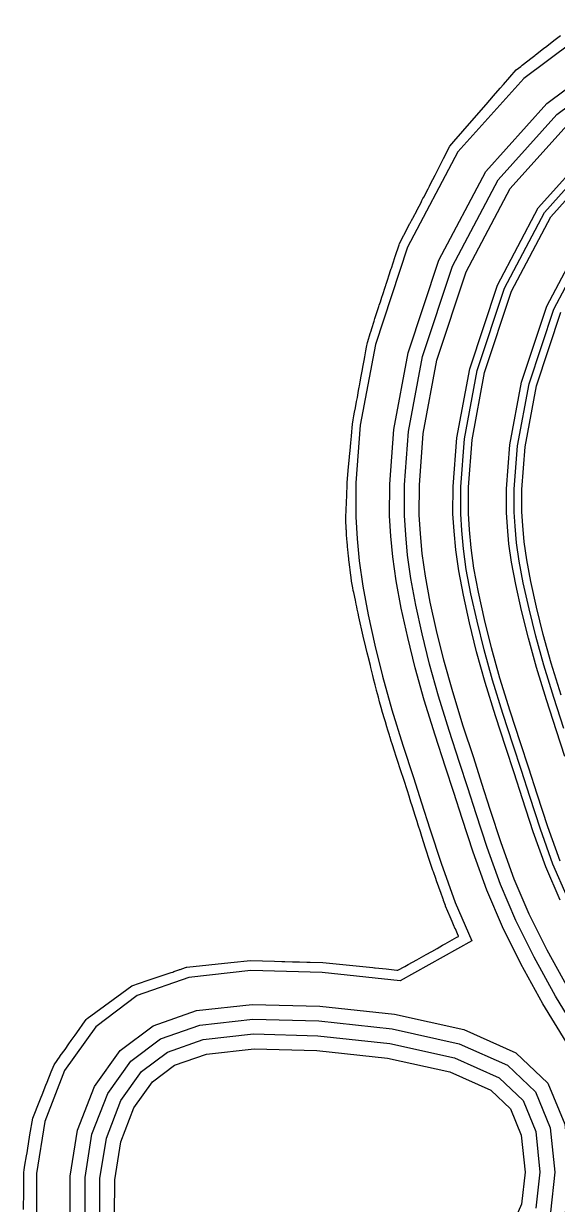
# Model space of a CAD drawing. Extents: x 310187 to 312228, y 6607198 to 6609795.
# Drawn here: x 311449.8 to 311576.1, y 6609290.8 to 6609570.5 of the extents above; entities that cross this region are included whole.
import ezdxf

# ---------------------------------------------------------------- set-up
doc = ezdxf.new("R2010")
doc.units = 0

msp = doc.modelspace()

# ---------------------------------------------------------------- linework, layer by layer
at = {"layer": 'CASTLEHILL', "color": 4}
for points in [[(311585.568, 6609570.466, 420), (311568.161, 6609557.473, 420), (311552.535, 6609540.065, 420), (311540.651, 6609517.551, 420), (311533.023, 6609494.478, 420), (311529.444, 6609475.335, 420), (311528.43, 6609461.729, 420), (311528.382, 6609453.644, 420), (311528.728, 6609448.428, 420), (311529.218, 6609443.247, 420), (311530.025, 6609437.219, 420), (311531.307, 6609430.433, 420), (311532.91, 6609423.277, 420), (311534.728, 6609415.883, 420), (311536.923, 6609407.954, 420), (311539.532, 6609399.54, 420), (311542.013, 6609391.921, 420), (311543.958, 6609385.925, 420), (311545.935, 6609379.757, 420), (311548.591, 6609371.613, 420), (311551.927, 6609362.344, 420), (311555.812, 6609353.232, 420), (311538.872, 6609343.738, 420), (311520.45, 6609345.745, 420), (311503.561, 6609346.197, 420), (311488.888, 6609344.581, 420), (311476.643, 6609340.254, 420), (311466.837, 6609332.892, 420), (311459.485, 6609322.55, 420), (311454.799, 6609310.46, 420), (311452.833, 6609298.105, 420), (311452.813, 6609286.783, 420)], [(311578.687, 6609341.852, 410), (311573.666, 6609350.989, 410), (311569.444, 6609359.51, 410), (311565.897, 6609367.831, 410), (311562.783, 6609376.481, 410), (311560.209, 6609384.371, 410), (311558.236, 6609390.529, 410), (311556.28, 6609396.558, 410), (311553.829, 6609404.085, 410), (311551.32, 6609412.177, 410), (311549.245, 6609419.676, 410), (311547.515, 6609426.709, 410), (311546.001, 6609433.465, 410), (311544.842, 6609439.608, 410), (311544.126, 6609444.951, 410), (311543.683, 6609449.632, 410), (311543.387, 6609454.096, 410), (311543.429, 6609461.126, 410), (311544.343, 6609473.393, 410), (311547.584, 6609490.728, 410), (311554.502, 6609511.654, 410), (311564.937, 6609531.423, 410), (311578.329, 6609546.343, 410)], [(311576.735, 6609372.088, 400), (311573.794, 6609380.257, 400), (311571.285, 6609387.952, 400), (311569.315, 6609394.101, 400), (311567.35, 6609400.156, 400), (311564.923, 6609407.61, 400), (311562.49, 6609415.454, 400), (311560.507, 6609422.619, 400), (311558.846, 6609429.372, 400), (311557.402, 6609435.818, 400), (311556.337, 6609441.461, 400), (311555.693, 6609446.273, 400), (311555.286, 6609450.566, 400), (311555.029, 6609454.446, 400), (311555.066, 6609460.659, 400), (311555.903, 6609471.887, 400), (311558.881, 6609487.819, 400), (311565.249, 6609507.079, 400), (311574.56, 6609524.718, 400), (311586.218, 6609537.707, 400)], [(311576.969, 6609411.439, 390), (311574.62, 6609419.013, 390), (311572.738, 6609425.815, 390), (311571.152, 6609432.263, 390), (311569.783, 6609438.372, 390), (311568.82, 6609443.473, 390), (311568.253, 6609447.708, 390), (311567.886, 6609451.58, 390), (311567.671, 6609454.827, 390), (311567.703, 6609460.151, 390), (311568.455, 6609470.251, 390), (311571.149, 6609484.659, 390), (311576.919, 6609502.111, 390)], [(311471.319, 6609287.997, 405), (311471.334, 6609296.626, 405), (311472.763, 6609305.608, 405), (311475.903, 6609313.71, 405), (311480.25, 6609319.824, 405), (311485.483, 6609323.753, 405), (311493.038, 6609326.423, 405), (311504.33, 6609327.666, 405), (311519.199, 6609327.269, 405), (311535.853, 6609325.455, 405), (311550.616, 6609322.172, 405), (311560.304, 6609317.853, 405), (311565.005, 6609313.405, 405), (311567.556, 6609307.214, 405), (311568.452, 6609298.479, 405), (311567.606, 6609290.826, 405), (311564.983, 6609284.83, 405)]]:
    msp.add_polyline3d(points, dxfattribs=at)
at = {"layer": 'CASTLEHILL', "color": 7}
msp.add_polyline3d([(311449.792, 6609289.577, 424.322), (311449.796, 6609290.957, 424.32), (311449.8, 6609292.549, 424.318), (311449.803, 6609293.208, 424.316), (311449.806, 6609294.065, 424.312), (311449.809, 6609295.145, 424.311), (311449.813, 6609296.26, 424.309), (311449.82, 6609298.069, 424.302), (311449.821, 6609298.346, 424.302), (311449.928, 6609299.008, 424.299), (311450.106, 6609300.095, 424.292), (311450.464, 6609302.281, 424.278), (311450.588, 6609303.048, 424.275), (311450.762, 6609304.103, 424.267), (311450.934, 6609305.145, 424.258), (311451.289, 6609307.291, 424.239), (311451.946, 6609311.231, 424.197), (311452.738, 6609313.226, 424.173), (311452.825, 6609313.446, 424.17), (311453.915, 6609316.189, 424.133), (311454.153, 6609316.792, 424.128), (311455.061, 6609319.074, 424.097), (311455.344, 6609319.792, 424.09), (311456.291, 6609322.169, 424.056), (311456.98, 6609323.899, 424.032), (311458.418, 6609325.885, 424), (311458.47, 6609325.957, 424), (311459.583, 6609327.523, 424), (311460.522, 6609328.844, 424), (311461.077, 6609329.624, 424), (311462.003, 6609330.926, 424), (311462.954, 6609332.264, 424), (311463.836, 6609333.505, 424), (311464.625, 6609334.615, 424), (311464.809, 6609334.868, 423.995), (311473.023, 6609340.866, 423.803), (311475.389, 6609342.594, 423.748), (311479.012, 6609343.814, 423.666), (311481.405, 6609344.612, 423.602), (311484.704, 6609345.715, 423.517), (311485.008, 6609345.816, 423.509), (311485.11, 6609345.851, 423.507), (311485.37, 6609345.937, 423.5), (311486.534, 6609346.349, 423.5), (311486.7, 6609346.407, 423.5), (311486.835, 6609346.455, 423.5), (311488.063, 6609346.889, 423.5), (311488.339, 6609346.986, 423.5), (311488.369, 6609346.99, 423.5), (311498.839, 6609348.089, 423.425), (311503.463, 6609348.575, 423.392), (311509.182, 6609348.398, 423.358), (311510.865, 6609348.353, 423.357), (311511.618, 6609348.333, 423.358), (311513.436, 6609348.285, 423.358), (311515.059, 6609348.241, 423.357), (311515.103, 6609348.239, 423.357), (311516.797, 6609348.193, 423.356), (311517.587, 6609348.174, 423.358), (311520.61, 6609348.112, 423.385), (311532.392, 6609346.909, 423.5), (311532.832, 6609346.861, 423.5), (311532.999, 6609346.843, 423.5), (311535.552, 6609346.565, 423.5), (311538.095, 6609346.288, 423.5), (311538.358, 6609346.259, 423.5), (311539.964, 6609347.16, 423.5), (311540.811, 6609347.634, 423.5), (311542.828, 6609348.765, 423.5), (311545.047, 6609350.009, 423.5), (311546.359, 6609350.744, 423.5), (311547.613, 6609351.446, 423.5), (311548.913, 6609352.175, 423.5), (311549.554, 6609352.534, 423.5), (311552.298, 6609354.072, 423.5), (311552.548, 6609354.212, 423.5), (311552.691, 6609354.296, 423.504), (311552.67, 6609354.345, 423.504), (311552.664, 6609354.36, 423.504), (311552.448, 6609354.873, 423.5), (311551.941, 6609356.063, 423.5), (311551.929, 6609356.092, 423.5), (311551.529, 6609357.028, 423.5), (311551.195, 6609357.813, 423.5), (311550.712, 6609358.945, 423.5), (311549.648, 6609361.441, 423.5), (311549.645, 6609361.448, 423.5), (311549.589, 6609361.602, 423.5), (311549.167, 6609362.777, 423.5), (311549.119, 6609362.91, 423.5), (311549.039, 6609363.13, 423.5), (311548.976, 6609363.306, 423.5), (311548.576, 6609364.417, 423.5), (311547.504, 6609367.467, 423.465), (311547.321, 6609367.978, 423.464), (311546.741, 6609369.601, 423.459), (311546.654, 6609369.853, 423.455), (311546.306, 6609370.829, 423.45), (311545.855, 6609372.223, 423.445), (311544.973, 6609374.955, 423.432), (311544.825, 6609375.427, 423.425), (311544.497, 6609376.445, 423.419), (311544.007, 6609377.967, 423.41), (311543.667, 6609379.024, 423.403), (311543.157, 6609380.638, 423.394), (311542.893, 6609381.491, 423.38), (311542.358, 6609383.189, 423.369), (311542.195, 6609383.703, 423.366), (311541.722, 6609385.204, 423.356), (311541.442, 6609386.079, 423.35), (311541.089, 6609387.208, 423.332), (311541.077, 6609387.246, 423.332), (311540.518, 6609388.993, 423.32), (311539.799, 6609391.202, 423.324), (311538.967, 6609393.749, 423.328), (311538.252, 6609395.937, 423.331), (311537.866, 6609397.099, 423.341), (311537.617, 6609397.906, 423.323), (311537.305, 6609398.833, 423.336), (311537.277, 6609398.923, 423.337), (311536.96, 6609399.92, 423.348), (311536.773, 6609400.558, 423.333), (311536.514, 6609401.363, 423.345), (311536.437, 6609401.625, 423.34), (311536.333, 6609401.975, 423.333), (311535.977, 6609403.107, 423.341), (311535.744, 6609403.889, 423.327), (311535.378, 6609405.062, 423.33), (311535.164, 6609405.782, 423.318), (311534.702, 6609407.295, 423.308), (311534.7, 6609407.302, 423.308), (311534.393, 6609408.464, 423.289), (311534.027, 6609409.822, 423.275), (311533.728, 6609410.948, 423.257), (311533.315, 6609412.507, 423.232), (311533.297, 6609412.573, 423.231), (311532.961, 6609413.85, 423.207), (311532.568, 6609415.319, 423.189), (311532.552, 6609415.385, 423.188), (311532.387, 6609416.098, 423.173), (311531.936, 6609417.975, 423.159), (311531.838, 6609418.415, 423.144), (311531.463, 6609419.95, 423.141), (311531.444, 6609420.026, 423.141), (311531.101, 6609421.416, 423.143), (311530.758, 6609422.772, 423.157), (311530.156, 6609425.364, 423.186), (311529.093, 6609429.946, 423.237), (311529.086, 6609429.975, 423.237), (311528.918, 6609430.826, 423.247), (311528.733, 6609431.749, 423.263), (311528.618, 6609432.312, 423.274), (311528.491, 6609432.938, 423.287), (311528.292, 6609433.928, 423.304), (311527.903, 6609435.695, 423.382), (311527.803, 6609436.184, 423.393), (311527.657, 6609436.838, 423.424), (311527.394, 6609438.402, 423.5), (311527.386, 6609438.465, 423.5), (311527.191, 6609439.918, 423.5), (311527.135, 6609440.335, 423.5), (311527.025, 6609441.16, 423.5), (311526.955, 6609441.685, 423.5), (311526.783, 6609442.968, 423.5), (311526.746, 6609443.36, 423.5), (311526.709, 6609443.751, 423.5), (311526.655, 6609444.316, 423.5), (311526.506, 6609445.883, 423.5), (311526.447, 6609446.516, 423.5), (311526.431, 6609446.677, 423.5), (311526.317, 6609447.882, 423.5), (311526.284, 6609448.231, 423.5), (311526.268, 6609448.479, 423.5), (311526.209, 6609449.365, 423.5), (311526.187, 6609449.696, 423.5), (311526.181, 6609449.796, 423.5), (311526.163, 6609450.061, 423.5), (311526.154, 6609450.289, 423.491), (311526.15, 6609450.385, 423.487), (311526.14, 6609450.668, 423.475), (311526.066, 6609453.094, 423.352), (311526.049, 6609453.573, 423.331), (311526.233, 6609458.765, 423.113), (311526.323, 6609461.305, 423.006), (311526.328, 6609461.448, 423), (311526.338, 6609461.813, 422.989), (311526.692, 6609465.524, 422.879), (311526.9, 6609467.748, 422.817), (311526.917, 6609467.919, 422.813), (311527.04, 6609469.352, 422.789), (311527.206, 6609471.201, 422.749), (311527.336, 6609472.725, 422.725), (311527.426, 6609473.808, 422.712), (311527.499, 6609474.714, 422.704), (311527.57, 6609475.579, 422.695), (311527.77, 6609476.621, 422.688), (311527.951, 6609477.584, 422.686), (311528.11, 6609478.435, 422.686), (311528.306, 6609479.49, 422.687), (311528.583, 6609480.972, 422.688), (311528.754, 6609481.899, 422.691), (311529.062, 6609483.566, 422.697), (311529.212, 6609484.383, 422.701), (311529.26, 6609484.642, 422.702), (311529.445, 6609485.653, 422.707), (311529.683, 6609486.969, 422.718), (311529.898, 6609488.147, 422.726), (311530.139, 6609489.49, 422.739), (311530.353, 6609490.667, 422.747), (311530.515, 6609491.576, 422.76), (311530.77, 6609492.982, 422.771), (311530.919, 6609493.829, 422.783), (311531.125, 6609494.967, 422.792), (311531.199, 6609495.195, 422.795), (311531.79, 6609497.036, 422.819), (311531.997, 6609497.691, 422.832), (311532.186, 6609498.29, 422.844), (311532.734, 6609499.993, 422.864), (311532.925, 6609500.598, 422.877), (311533.691, 6609502.973, 422.903), (311533.84, 6609503.442, 422.911), (311533.945, 6609503.777, 422.918), (311534.202, 6609504.567, 422.925), (311534.551, 6609505.645, 422.934), (311534.628, 6609505.888, 422.938), (311534.692, 6609506.087, 422.941), (311535.419, 6609508.322, 422.957), (311535.466, 6609508.469, 422.959), (311535.517, 6609508.629, 422.962), (311535.559, 6609508.759, 422.963), (311536.032, 6609510.204, 422.969), (311536.061, 6609510.292, 422.97), (311536.099, 6609510.409, 422.971), (311536.138, 6609510.531, 422.972), (311536.763, 6609512.429, 422.975), (311536.804, 6609512.555, 422.976), (311537.628, 6609515.048, 422.978), (311537.662, 6609515.154, 422.978), (311537.701, 6609515.271, 422.979), (311538.628, 6609518.074, 422.977), (311538.726, 6609518.371, 422.977), (311539.78, 6609520.378, 422.984), (311539.816, 6609520.446, 422.985), (311540.424, 6609521.621, 423), (311541.204, 6609523.099, 423), (311541.246, 6609523.179, 423), (311541.29, 6609523.262, 423), (311541.347, 6609523.369, 423), (311541.443, 6609523.551, 423), (311541.591, 6609523.833, 423), (311541.878, 6609524.381, 423.004), (311541.889, 6609524.402, 423.004), (311541.9, 6609524.423, 423.004), (311541.93, 6609524.479, 423.004), (311541.949, 6609524.516, 423.004), (311542.797, 6609526.144, 423.019), (311542.848, 6609526.244, 423.02), (311542.901, 6609526.345, 423.021), (311543.367, 6609527.245, 423.033), (311543.824, 6609528.128, 423.044), (311543.943, 6609528.358, 423.047), (311544.037, 6609528.54, 423.05), (311544.283, 6609529.019, 423.058), (311544.462, 6609529.369, 423.065), (311545.482, 6609531.348, 423.096), (311545.792, 6609531.952, 423.108), (311546.179, 6609532.709, 423.124), (311546.587, 6609533.509, 423.142), (311547.134, 6609534.582, 423.167), (311548.248, 6609536.755, 423.209), (311549.145, 6609538.521, 423.252), (311550.611, 6609541.405, 423.324), (311551.596, 6609542.537, 423.357), (311555.85, 6609547.426, 423.5), (311559.208, 6609551.324, 423.649), (311560.973, 6609553.352, 423.707), (311562.529, 6609555.151, 423.77), (311563.305, 6609556.048, 423.802), (311566.308, 6609559.501, 423.904), (311567.404, 6609560.348, 423.936), (311567.744, 6609560.607, 423.943), (311570.138, 6609562.444, 424), (311570.753, 6609562.932, 424.034), (311570.949, 6609563.084, 424.039), (311572.829, 6609564.568, 424.132), (311573.601, 6609565.162, 424.153), (311575.261, 6609566.464, 424.225), (311576.796, 6609567.642, 424.261)], dxfattribs=at)
at = {"layer": 'CASTLEHILL', "color": 3}
for points in [[(311578.171, 6609329.288, 420), (311572.63, 6609338.336, 420), (311567.458, 6609347.747, 420), (311563.081, 6609356.58, 420), (311559.377, 6609365.27, 420), (311556.159, 6609374.209, 420), (311553.547, 6609382.217, 420), (311551.572, 6609388.38, 420), (311549.621, 6609394.394, 420), (311547.156, 6609401.964, 420), (311544.6, 6609410.206, 420), (311542.469, 6609417.906, 420), (311540.698, 6609425.107, 420), (311539.143, 6609432.05, 420), (311537.926, 6609438.493, 420), (311537.168, 6609444.156, 420), (311536.703, 6609449.07, 420), (311536.383, 6609453.885, 420), (311536.428, 6609461.408, 420), (311537.389, 6609474.299, 420), (311540.787, 6609492.478, 420), (311548.037, 6609514.407, 420), (311559.149, 6609535.456, 420), (311573.583, 6609551.538, 420), (311590.017, 6609563.804, 420)], [(311576.714, 6609362.857, 410), (311573.346, 6609370.757, 410), (311570.351, 6609379.076, 410), (311567.821, 6609386.832, 410), (311565.85, 6609392.984, 410), (311563.888, 6609399.031, 410), (311561.454, 6609406.508, 410), (311558.997, 6609414.43, 410), (311556.985, 6609421.699, 410), (311555.303, 6609428.539, 410), (311553.837, 6609435.082, 410), (311552.743, 6609440.881, 410), (311552.076, 6609445.859, 410), (311551.658, 6609450.274, 410), (311551.388, 6609454.337, 410), (311551.427, 6609460.805, 410), (311552.288, 6609472.358, 410), (311555.348, 6609488.728, 410), (311561.889, 6609508.51, 410), (311571.551, 6609526.814, 410), (311583.751, 6609540.407, 410)], [(311577.88, 6609396.863, 400), (311575.909, 6609402.938, 400), (311573.5, 6609410.337, 400), (311571.127, 6609417.988, 400), (311569.216, 6609424.895, 400), (311567.608, 6609431.431, 400), (311566.218, 6609437.637, 400), (311565.226, 6609442.894, 400), (311564.636, 6609447.295, 400), (311564.258, 6609451.288, 400), (311564.031, 6609454.717, 400), (311564.064, 6609460.297, 400), (311564.841, 6609470.722, 400), (311567.616, 6609485.569, 400), (311573.559, 6609503.541, 400), (311582, 6609519.533, 400)], [(311460.814, 6609287.308, 420), (311460.832, 6609297.466, 420), (311462.565, 6609308.362, 420), (311466.583, 6609318.728, 420), (311472.636, 6609327.242, 420), (311480.465, 6609333.12, 420), (311490.683, 6609336.73, 420), (311503.894, 6609338.185, 420), (311519.909, 6609337.757, 420), (311537.567, 6609335.833, 420), (311553.928, 6609332.195, 420), (311566.219, 6609326.715, 420), (311573.858, 6609319.488, 420), (311577.849, 6609309.805, 420), (311579.014, 6609298.438, 420), (311577.87, 6609288.082, 420)]]:
    msp.add_polyline3d(points, dxfattribs=at)
at = {"layer": 'CASTLEHILL', "color": 23}
for points in [[(311581.098, 6609331.212, 415), (311575.659, 6609340.094, 415), (311570.562, 6609349.368, 415), (311566.263, 6609358.045, 415), (311562.637, 6609366.55, 415), (311559.471, 6609375.345, 415), (311556.878, 6609383.294, 415), (311554.904, 6609389.454, 415), (311552.95, 6609395.476, 415), (311550.493, 6609403.024, 415), (311547.96, 6609411.192, 415), (311545.857, 6609418.791, 415), (311544.106, 6609425.908, 415), (311542.572, 6609432.757, 415), (311541.384, 6609439.05, 415), (311540.647, 6609444.553, 415), (311540.193, 6609449.351, 415), (311539.885, 6609453.99, 415), (311539.929, 6609461.267, 415), (311540.866, 6609473.846, 415), (311544.185, 6609491.603, 415), (311551.27, 6609513.031, 415), (311562.043, 6609533.44, 415), (311575.956, 6609548.94, 415), (311591.964, 6609560.889, 415)], [(311578.367, 6609363.618, 405), (311575.041, 6609371.422, 405), (311572.073, 6609379.667, 405), (311569.553, 6609387.392, 405), (311567.582, 6609393.542, 405), (311565.619, 6609399.594, 405), (311563.188, 6609407.059, 405), (311560.744, 6609414.942, 405), (311558.746, 6609422.159, 405), (311557.075, 6609428.956, 405), (311555.62, 6609435.45, 405), (311554.54, 6609441.171, 405), (311553.884, 6609446.066, 405), (311553.472, 6609450.42, 405), (311553.209, 6609454.392, 405), (311553.246, 6609460.732, 405), (311554.095, 6609472.122, 405), (311557.115, 6609488.274, 405), (311563.569, 6609507.794, 405), (311573.055, 6609525.766, 405), (311584.985, 6609539.057, 405)], [(311577.64, 6609403.501, 395), (311575.234, 6609410.888, 395), (311572.874, 6609418.5, 395), (311570.977, 6609425.355, 395), (311569.38, 6609431.847, 395), (311568, 6609438.004, 395), (311567.023, 6609443.183, 395), (311566.445, 6609447.501, 395), (311566.072, 6609451.434, 395), (311565.851, 6609454.772, 395), (311565.883, 6609460.224, 395), (311566.648, 6609470.486, 395), (311569.383, 6609485.114, 395), (311575.239, 6609502.826, 395), (311583.505, 6609518.485, 395)]]:
    msp.add_polyline3d(points, dxfattribs=at)
at = {"layer": 'CASTLEHILL', "color": 1}
for points in [[(311464.316, 6609287.537, 415), (311464.333, 6609297.186, 415), (311465.965, 6609307.444, 415), (311469.69, 6609317.055, 415), (311475.174, 6609324.769, 415), (311482.138, 6609329.998, 415), (311491.468, 6609333.295, 415), (311504.039, 6609334.679, 415), (311519.673, 6609334.261, 415), (311536.996, 6609332.374, 415), (311552.824, 6609328.854, 415), (311564.247, 6609323.761, 415), (311570.907, 6609317.46, 415), (311574.418, 6609308.941, 415), (311575.493, 6609298.451, 415), (311574.449, 6609288.997, 415)], [(311467.817, 6609287.767, 410), (311467.833, 6609296.906, 410), (311469.364, 6609306.526, 410), (311472.796, 6609315.382, 410), (311477.712, 6609322.297, 410), (311483.811, 6609326.875, 410), (311492.253, 6609329.859, 410), (311504.184, 6609331.172, 410), (311519.436, 6609330.765, 410), (311536.424, 6609328.914, 410), (311551.72, 6609325.513, 410), (311562.275, 6609320.807, 410), (311567.956, 6609315.433, 410), (311570.987, 6609308.078, 410), (311571.973, 6609298.465, 410), (311571.028, 6609289.911, 410)]]:
    msp.add_polyline3d(points, dxfattribs=at)

doc.saveas('drawing.dxf')
